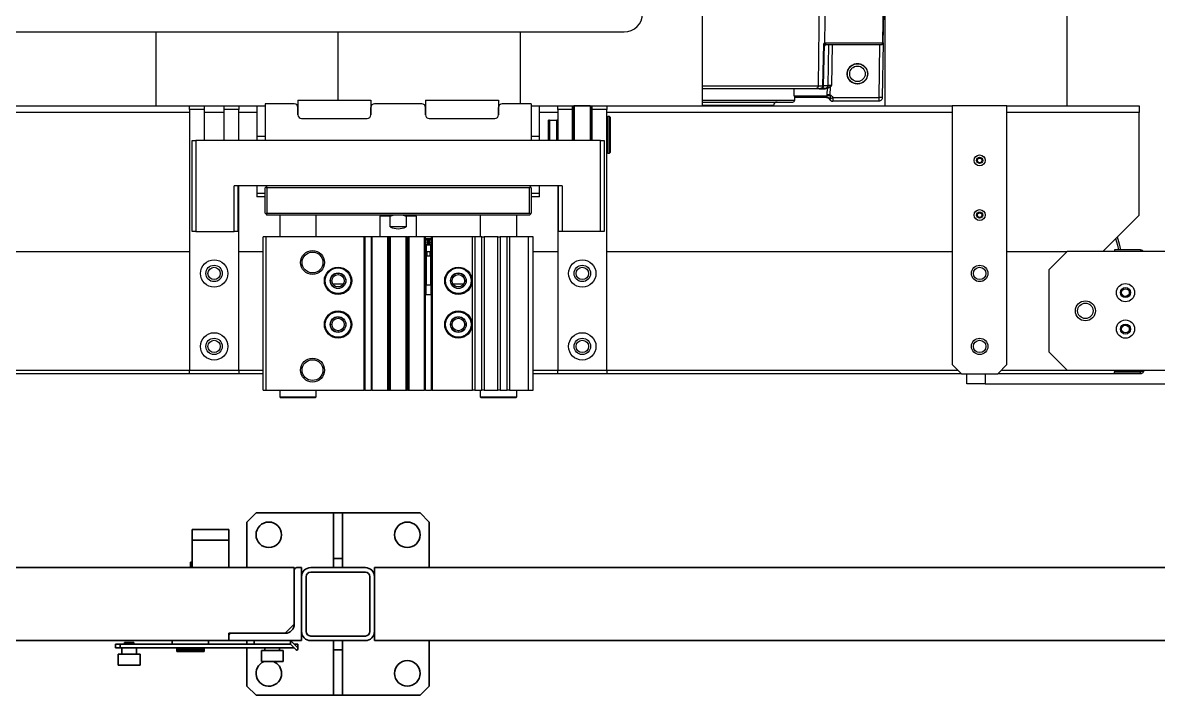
# Model space of a CAD drawing. Header units: millimetres. Extents: x 914 to 910632, y -176 to 682692.
# Drawn here: x 27598 to 28221, y 7520 to 7889 of the extents above; entities that cross this region are included whole.
import ezdxf

# ---------------------------------------------------------------- set-up
doc = ezdxf.new("R2010")
doc.units = ezdxf.units.MM
doc.layers.add('画图', color=3, linetype='Continuous', lineweight=30)

# ---------------------------------------------------------------- blocks, each defined once
blk = doc.blocks.new('SDHGSJH')
at = {"color": 7, "linetype": 'Continuous', "lineweight": 30}
for p, q in [((402.3, 517.71), (402, 517.41)), ((402, 517.41), (402, 513.71)), ((422, 517.41), (402, 517.41)), ((412, 517.71), (402.3, 517.71)), ((421.7, 517.71), (412, 517.71)), ((422, 517.41), (421.7, 517.71)), ((422, 513.71), (422, 517.41)), ((512.3, 517.71), (512, 517.41)), ((512, 517.41), (512, 513.71)), ((532, 517.41), (512, 517.41)), ((522, 517.71), (512.3, 517.71)), ((531.7, 517.71), (522, 517.71)), ((532, 517.41), (531.7, 517.71)), ((532, 513.71), (532, 517.41)), ((393, 513.71), (393, 429.71)), ((395.5, 513.71), (393, 513.71)), ((395.5, 513.71), (395.5, 429.71)), ((406, 513.71), (395.5, 513.71)), ((406, 429.71), (406, 513.71)), ((406, 513.71), (407.3, 513.71)), ((407.3, 513.71), (407.3, 429.71)), ((411, 513.71), (407.3, 513.71)), ((411, 429.71), (411, 513.71)), ((411, 513.71), (412.3, 513.71)), ((412.3, 513.71), (412.3, 429.71)), ((419.9, 513.71), (412.3, 513.71)), ((419.9, 429.71), (419.9, 513.71)), ((419.9, 513.71), (421.2, 513.71)), ((421.2, 513.71), (421.2, 429.71)), ((424.9, 513.71), (421.2, 513.71)), ((424.9, 429.71), (424.9, 513.71)), ((424.9, 513.71), (426.2, 513.71)), ((426.2, 513.71), (426.2, 429.71)), ((448.4, 513.71), (426.2, 513.71)), ((448.4, 429.71), (448.4, 513.71)), ((448.4, 513.71), (448.7, 513.71)), ((448.7, 513.71), (448.7, 429.71)), ((452.1, 513.71), (448.7, 513.71)), ((452.1, 513.71), (452.1, 429.71)), ((452.1, 513.71), (452.5, 513.71)), ((452.5, 513.71), (452.5, 429.71)), ((461.23, 513.71), (452.5, 513.71)), ((461.23, 429.71), (461.23, 513.71)), ((461.23, 513.71), (461.35, 513.71)), ((461.35, 429.71), (461.35, 513.71)), ((461.78, 513.71), (461.35, 513.71)), ((461.78, 429.71), (461.78, 513.71)), ((461.78, 513.71), (462.02, 513.71)), ((462.02, 513.71), (462.02, 429.71)), ((462.45, 513.71), (462.02, 513.71)), ((462.45, 513.71), (462.45, 429.71)), ((462.45, 513.71), (462.57, 513.71)), ((462.57, 513.71), (462.57, 429.71)), ((471.43, 513.71), (462.57, 513.71)), ((471.43, 429.71), (471.43, 513.71)), ((471.43, 513.71), (471.55, 513.71)), ((471.55, 429.71), (471.55, 513.71)), ((471.98, 513.71), (471.55, 513.71)), ((471.98, 429.71), (471.98, 513.71)), ((471.98, 513.71), (472.22, 513.71)), ((472.22, 513.71), (472.22, 429.71)), ((472.65, 513.71), (472.22, 513.71)), ((472.65, 513.71), (472.65, 429.71)), ((472.65, 513.71), (472.77, 513.71)), ((472.77, 513.71), (472.77, 429.71)), ((481.5, 513.71), (472.77, 513.71)), ((481.5, 429.71), (481.5, 513.71)), ((481.5, 513.71), (481.9, 513.71)), ((481.9, 429.71), (481.9, 513.71)), ((485.3, 513.71), (481.9, 513.71)), ((485.3, 429.71), (485.3, 513.71)), ((485.3, 513.71), (485.6, 513.71)), ((485.6, 513.71), (485.6, 429.71)), ((539.5, 513.71), (485.6, 513.71)), ((539.5, 513.71), (539.5, 429.71)), ((541, 513.71), (539.5, 513.71)), ((541, 513.71), (541, 429.71)), ((145, 510.21), (-45, 510.21)), ((59.74, 504.71), (59.74, 503.71)), ((59.74, 504.71), (74, 504.71)), ((74, 504.71), (138, 504.71)), ((74, 504.71), (74, 503.71)), ((138, 504.71), (133, 499.71)), ((158, 504.71), (138, 504.71)), ((145, 504.71), (145, 510.21)), ((145, 510.21), (155, 510.21)), ((155, 510.21), (155, 504.71)), ((158, 504.71), (352.5, 504.71)), ((163, 499.71), (158, 504.71)), ((352.5, 504.71), (379.5, 504.71)), ((352.5, 502.71), (352.5, 504.71)), ((379.5, 504.71), (379.5, 502.71)), ((379.5, 504.71), (393, 504.71)), ((541, 504.71), (554.5, 504.71)), ((554.5, 502.71), (554.5, 504.71)), ((554.5, 504.71), (581.5, 504.71)), ((581.5, 504.71), (581.5, 502.71)), ((581.5, 504.71), (772.5, 504.71)), ((100, 502.71), (0, 502.71)), ((58, 502.71), (58, 502.98)), ((59.74, 503.71), (74, 503.71)), ((74, 503.61), (59.74, 503.61)), ((74, 503.61), (74, 503.71)), ((74, 502.71), (74, 503.61)), ((74, 502.98), (74, 502.71)), ((110, 492.71), (100, 502.71)), ((133, 499.71), (133, 357.71)), ((163, 357.71), (163, 499.71)), ((352.5, 502.71), (352.5, 359.71)), ((379.5, 502.71), (352.5, 502.71)), ((379.5, 401.71), (379.5, 502.71)), ((581.5, 502.71), (554.5, 502.71)), ((554.5, 502.71), (554.5, 401.71)), ((581.5, 359.71), (581.5, 502.71)), ((110, 447.71), (110, 492.71)), ((448.9, 461.21), (448.9, 456.21)), ((450.4, 461.21), (448.9, 461.21)), ((451.9, 461.21), (450.4, 461.21)), ((451.9, 456.21), (451.9, 461.21)), ((448.7, 456.21), (448.9, 456.21)), ((448.9, 434.21), (448.9, 456.21)), ((449.1, 456.21), (448.9, 456.21)), ((449.1, 456.21), (449.1, 434.21)), ((449.1, 456.21), (451.7, 456.21)), ((451.7, 434.21), (451.7, 456.21)), ((451.9, 456.21), (451.7, 456.21)), ((451.9, 456.21), (451.9, 434.21)), ((451.9, 456.21), (452.1, 456.21)), ((100, 437.71), (110, 447.71)), ((150.1, 447.04), (150.1, 447.19)), ((570.1, 447.04), (570.1, 447.19)), ((0, 437.71), (100, 437.71)), ((59.74, 436.71), (59.74, 437.71)), ((59.74, 436.71), (74, 436.71)), ((80.5, 437.71), (60.5, 417.71)), ((74, 436.71), (74, 437.71)), ((133, 437.71), (100, 437.71)), ((352.5, 437.71), (163, 437.71)), ((393, 437.71), (379.5, 437.71)), ((449.65, 437.96), (449.65, 439.96)), ((449.9, 440.21), (450.9, 440.21)), ((450.9, 437.71), (449.9, 437.71)), ((451.15, 439.96), (451.15, 437.96)), ((554.5, 437.71), (541, 437.71)), ((772.5, 437.71), (581.5, 437.71)), ((448.7, 433.96), (452.1, 433.96)), ((448.7, 431.46), (452.1, 431.46)), ((448.7, 430.71), (452.1, 430.71)), ((448.9, 434.21), (449.1, 434.21)), ((449.1, 434.21), (451.7, 434.21)), ((450.25, 433.45), (450.25, 433.7)), ((450.25, 431.97), (450.25, 433.45)), ((450.25, 431.72), (450.25, 431.97)), ((450.55, 433.7), (450.55, 433.45)), ((450.55, 433.45), (450.55, 431.97)), ((450.55, 431.97), (450.55, 431.72)), ((451.7, 434.21), (451.9, 434.21)), ((354, 376.71), (354, 426.71)), ((354, 426.71), (356, 426.71)), ((356, 426.71), (356, 376.71)), ((356, 426.71), (377, 426.71)), ((377, 401.71), (377, 426.71)), ((377, 426.71), (379, 426.71)), ((379, 426.71), (379, 401.71)), ((393, 429.71), (395.5, 429.71)), ((395.5, 429.71), (406, 429.71)), ((402, 429.71), (402, 417.71)), ((406, 429.71), (407.3, 429.71)), ((407.3, 429.71), (411, 429.71)), ((412.3, 429.71), (411, 429.71)), ((412.3, 429.71), (419.9, 429.71)), ((421.2, 429.71), (419.9, 429.71)), ((421.2, 429.71), (424.9, 429.71)), ((422, 417.71), (422, 429.71)), ((424.9, 429.71), (426.2, 429.71)), ((426.2, 429.71), (448.4, 429.71)), ((448.4, 429.71), (448.7, 429.71)), ((448.7, 429.71), (452.1, 429.71)), ((452.1, 429.71), (452.5, 429.71)), ((452.5, 429.71), (461.23, 429.71)), ((457, 429.71), (457, 418.31)), ((461.23, 429.71), (461.35, 429.71)), ((461.35, 429.71), (461.78, 429.71)), ((462.02, 429.71), (461.78, 429.71)), ((462.02, 429.71), (462.45, 429.71)), ((462.45, 429.71), (462.57, 429.71)), ((462.57, 429.71), (471.43, 429.71)), ((462.64, 418.31), (462.64, 424.21)), ((462.64, 424.21), (471.36, 424.21)), ((471.36, 424.21), (471.36, 418.31)), ((471.43, 429.71), (471.55, 429.71)), ((471.55, 429.71), (471.98, 429.71)), ((472.22, 429.71), (471.98, 429.71)), ((472.22, 429.71), (472.65, 429.71)), ((472.65, 429.71), (472.77, 429.71)), ((472.77, 429.71), (481.5, 429.71)), ((477, 418.31), (477, 429.71)), ((481.5, 429.71), (481.9, 429.71)), ((481.9, 429.71), (485.3, 429.71)), ((485.3, 429.71), (485.6, 429.71)), ((485.6, 429.71), (539.5, 429.71)), ((512, 429.71), (512, 417.71)), ((532, 417.71), (532, 429.71)), ((539.5, 429.71), (541, 429.71)), ((555, 401.71), (555, 426.71)), ((555, 426.71), (557, 426.71)), ((557, 426.71), (557, 401.71)), ((578, 426.71), (557, 426.71)), ((578, 376.71), (578, 426.71)), ((578, 426.71), (580, 426.71)), ((580, 426.71), (580, 376.71)), ((60.5, 417.71), (60.5, 361.45)), ((395, 417.71), (394.5, 417.21)), ((395, 417.71), (539, 417.71)), ((457, 418.31), (457.6, 417.71)), ((457, 418.31), (462.64, 418.31)), ((464.29, 417.71), (462.64, 418.31)), ((471.36, 418.31), (469.71, 417.71)), ((471.36, 418.31), (477, 418.31)), ((476.4, 417.71), (477, 418.31)), ((539.5, 417.21), (539, 417.71)), ((394.5, 417.21), (394, 416.71)), ((394, 402.71), (394, 416.71)), ((395, 416.71), (394.5, 417.21)), ((539, 416.71), (395, 416.71)), ((395, 416.71), (395, 402.71)), ((539.5, 417.21), (539, 416.71)), ((539, 402.71), (539, 416.71)), ((540, 416.71), (539.5, 417.21)), ((540, 416.71), (540, 402.71)), ((389.5, 407.71), (394, 407.71)), ((389.5, 407.71), (389.5, 401.71)), ((389.5, 405.82), (394, 405.82)), ((540, 407.71), (544.5, 407.71)), ((540, 405.82), (544.5, 405.82)), ((544.5, 401.71), (544.5, 407.71)), ((377, 401.71), (557, 401.71)), ((394, 402.71), (394.5, 402.21)), ((394.5, 402.21), (395, 402.71)), ((394.5, 402.21), (395, 401.71)), ((395, 402.71), (539, 402.71)), ((539, 402.71), (539.5, 402.21)), ((539, 401.71), (539.5, 402.21)), ((539.5, 402.21), (540, 402.71)), ((351, 383.71), (350.5, 383.21)), ((351, 383.71), (350.5, 383.21)), ((350.5, 383.21), (350.5, 364.21)), ((352, 383.71), (351, 383.71)), ((352, 383.71), (351, 383.71)), ((351, 383.71), (351, 363.71)), ((351, 383.71), (351, 363.71)), ((352.5, 383.21), (352, 383.71)), ((352.5, 383.21), (352, 383.71)), ((352, 383.71), (352, 363.71)), ((356, 376.71), (354, 376.71)), ((356, 376.71), (578, 376.71)), ((360.5, 376.71), (360.5, 359.71)), ((361, 358.31), (361, 376.71)), ((371, 358.31), (371, 376.71)), ((371.5, 359.71), (371.5, 376.71)), ((379.5, 359.71), (379.5, 376.71)), ((380, 376.71), (380, 365.87)), ((384, 365.87), (384, 376.71)), ((384.5, 376.71), (384.5, 365.85)), ((389.5, 376.71), (389.5, 361.45)), ((389.5, 374.52), (394, 374.52)), ((394, 356.71), (394, 376.71)), ((540, 356.71), (540, 376.71)), ((540, 374.52), (544.5, 374.52)), ((544.5, 361.45), (544.5, 376.71)), ((554.5, 376.71), (554.5, 359.71)), ((562.5, 376.71), (562.5, 359.71)), ((573.5, 359.71), (573.5, 376.71)), ((580, 376.71), (578, 376.71)), ((360.5, 367.71), (361, 367.71)), ((371, 367.71), (371.5, 367.71)), ((60.5, 361.45), (133, 361.45)), ((60.5, 357.71), (60.5, 361.45)), ((350.5, 364.21), (351, 363.71)), ((350.5, 364.21), (351, 363.71)), ((351, 363.71), (352, 363.71)), ((351, 363.71), (352, 363.71)), ((352, 363.71), (352.5, 364.21)), ((352, 363.71), (352.5, 364.21)), ((380, 365.87), (379.5, 365.85)), ((379.5, 365.58), (380, 365.56)), ((380, 365.87), (384, 365.87)), ((384, 365.56), (380, 365.56)), ((384.5, 365.85), (384, 365.87)), ((384, 365.56), (384.5, 365.58)), ((384.5, 365.85), (384.5, 365.58)), ((389.5, 361.45), (389.5, 357.71)), ((412, 354.71), (412, 362.71)), ((412, 362.71), (412, 358.71)), ((450, 364.71), (414, 364.71)), ((452, 354.71), (452, 362.71)), ((452, 362.71), (452, 358.71)), ((482, 354.71), (482, 362.71)), ((482, 362.71), (482, 358.71)), ((520, 364.71), (484, 364.71)), ((522, 354.71), (522, 362.71)), ((522, 362.71), (522, 358.71)), ((544.5, 357.71), (544.5, 361.45)), ((133, 357.71), (60.5, 357.71)), ((100, 357.71), (100, -336.74)), ((100, 357.71), (100, -336.74)), ((133, 357.71), (163, 357.71)), ((352.5, 357.71), (163, 357.71)), ((200, -327.8), (200, 357.71)), ((203.4, 355.21), (228.59, 355.21)), ((261.09, 357.71), (261.09, 357.68)), ((300, 357.71), (300, -329.06)), ((352.5, 359.71), (360.5, 359.71)), ((352.5, 357.71), (352.5, 359.71)), ((360.5, 357.71), (352.5, 357.71)), ((360.5, 359.71), (360.5, 357.71)), ((371.5, 357.71), (360.5, 357.71)), ((361.6, 357.71), (370.4, 357.71)), ((371.5, 359.71), (379.5, 359.71)), ((371.5, 357.71), (371.5, 359.71)), ((379.5, 357.71), (371.5, 357.71)), ((379.5, 359.71), (379.5, 357.71)), ((389.5, 357.71), (379.5, 357.71)), ((394, 357.71), (389.5, 357.71)), ((394, 356.71), (410, 356.71)), ((400, 317.21), (400, 356.71)), ((454, 356.71), (480, 356.71)), ((522.27, 357.71), (522, 357.71)), ((524, 356.71), (540, 356.71)), ((544.5, 357.71), (540, 357.71)), ((554.5, 357.71), (544.5, 357.71)), ((554.5, 359.71), (562.5, 359.71)), ((554.5, 357.71), (554.5, 359.71)), ((562.5, 357.71), (554.5, 357.71)), ((562.5, 359.71), (562.5, 357.71)), ((573.5, 357.71), (562.5, 357.71)), ((573.5, 359.71), (581.5, 359.71)), ((573.5, 357.71), (573.5, 359.71)), ((581.5, 357.71), (573.5, 357.71)), ((581.5, 359.71), (581.5, 357.71)), ((772.5, 357.71), (581.5, 357.71)), ((600, 317.21), (600, 357.71)), ((200.88, 323.23), (201.41, 353.25)), ((202.9, 324.21), (203.4, 353.21)), ((228.59, 353.21), (203.4, 353.21)), ((230.14, 351.7), (230.03, 352.08)), ((230.07, 347.53), (230.14, 351.7)), ((231.62, 351.67), (231.55, 347.84)), ((231.62, 352.23), (231.62, 351.67)), ((249.93, 352.23), (231.62, 352.23)), ((232.06, 353.21), (231.89, 353.23)), ((232.06, 353.21), (232.03, 353.19)), ((232.06, 353.21), (249.47, 353.21)), ((249.43, 354.73), (249.4, 353.11)), ((452, 354.71), (412, 354.71)), ((522, 354.71), (482, 354.71)), ((500, 354.71), (500, 317.21)), ((231.33, 346.74), (233.59, 346.74)), ((231.58, 347.55), (231.44, 347.57)), ((233.01, 348.21), (232.87, 348.2)), ((233.01, 348.21), (235.09, 348.21)), ((233.59, 346.74), (233.19, 323.93)), ((233.5, 348.7), (235.3, 348.7)), ((233.96, 346.74), (233.53, 323.7)), ((233.96, 346.74), (233.59, 346.74)), ((236.53, 346.74), (233.96, 346.74)), ((235.77, 277.68), (236.53, 346.74)), ((202.15, 324.21), (201.95, 324.21)), ((232.61, 324.21), (202.15, 324.21)), ((232.51, 324.27), (232.28, 324.21)), ((233.11, 324.7), (232.78, 324.7)), ((232.96, 324.44), (233.06, 324.65)), ((200.88, 323.23), (200, 272.74)), ((201.18, 323.23), (200.29, 272.24)), ((200.92, 323.23), (200.88, 323.23)), ((233.17, 323.23), (201.18, 323.23)), ((232.4, 277.68), (233.17, 323.23)), ((233.36, 323.44), (233.12, 323.69)), ((233.53, 323.7), (233.36, 323.44)), ((1013, 317.21), (343, 317.21))]:
    blk.add_line(p, q, dxfattribs=at)
at = {"color": 8, "linetype": 'Continuous', "lineweight": 30}
for p, q in [((59.74, 503.61), (59.74, 503.71)), ((59.74, 502.71), (59.74, 503.61)), ((74, 502.98), (136.26, 502.98)), ((159.74, 502.98), (352.5, 502.98)), ((379.5, 502.98), (393, 502.98)), ((541, 502.98), (554.5, 502.98)), ((581.5, 502.98), (772.5, 502.98)), ((431.2, 455.64), (436.8, 455.64)), ((497.2, 455.64), (502.8, 455.64)), ((361.6, 357.71), (361.6, 376.71)), ((370.4, 357.71), (370.4, 376.71)), ((163, 361.45), (352.5, 361.45)), ((360.5, 361.45), (361, 361.45)), ((371, 361.45), (371.5, 361.45)), ((379.5, 361.45), (389.5, 361.45)), ((544.5, 361.45), (554.5, 361.45)), ((562.5, 361.45), (573.5, 361.45)), ((581.5, 361.45), (772.5, 361.45)), ((261.09, 357.68), (300, 357.68)), ((300, 354.73), (249.43, 354.73)), ((249.86, 348.21), (249.93, 352.23)), ((228.93, 324.21), (229.33, 346.71)), ((230.93, 324.21), (231.33, 346.74)), ((300, 346.74), (236.53, 346.74)), ((201.18, 323.23), (200.92, 323.23))]:
    blk.add_line(p, q, dxfattribs=at)
at = {"color": 7, "linetype": 'Continuous', "lineweight": 30, "flags": 128}
for points in [[(72.47, 429.68), (71.39, 433.5), (70.73, 436.71)], [(201.99, 353.24), (202.14, 353.23), (202.29, 353.23), (202.46, 353.23), (202.64, 353.23), (202.82, 353.22), (203.01, 353.22), (203.21, 353.22), (203.4, 353.21)], [(236.53, 346.74), (236.55, 347.03), (236.61, 347.3), (236.7, 347.56), (236.82, 347.78), (236.96, 347.96), (237.12, 348.1), (237.3, 348.18), (237.48, 348.21)]]:
    blk.add_lwpolyline(points, dxfattribs=at)
at = {"color": 8, "linetype": 'Continuous', "lineweight": 30, "flags": 128}
blk.add_lwpolyline([(73.39, 430.6), (72.42, 434.18), (71.9, 436.71)], dxfattribs=at)
at = {"color": 7, "linetype": 'Continuous', "lineweight": 30}
for centre, radius in [((514, 502.71), 6.58), ((514, 502.71), 5.72), ((148, 489.71), 4.5), ((148, 489.71), 3.4), ((366, 489.71), 7.5), ((366, 489.71), 4.5), ((366, 489.71), 3.4), ((568, 489.71), 7.5), ((568, 489.71), 4.5), ((568, 489.71), 3.4), ((68, 480.21), 5), ((68, 480.21), 2.75), ((68, 480.21), 2.1), ((434, 477.71), 7.5), ((434, 477.71), 7), ((434, 477.71), 4.3), ((434, 477.71), 4.19), ((434, 477.71), 3.4), ((500, 477.71), 7.5), ((500, 477.71), 7), ((500, 477.71), 4.3), ((500, 477.71), 4.19), ((500, 477.71), 3.4), ((90, 470.21), 5.5), ((90, 470.21), 4.25), ((68, 460.21), 5), ((68, 460.21), 2.75), ((68, 460.21), 2.1), ((434, 453.71), 7.5), ((500, 453.71), 7.5), ((366, 449.71), 7.5), ((434, 453.71), 7), ((434, 453.71), 4.3), ((434, 453.71), 4.19), ((434, 453.71), 3.4), ((500, 453.71), 7), ((500, 453.71), 4.3), ((500, 453.71), 4.19), ((500, 453.71), 3.4), ((568, 449.71), 7.5), ((148, 449.71), 4.5), ((148, 449.71), 3.4), ((366, 449.71), 4.5), ((366, 449.71), 3.4), ((514, 443.71), 6.58), ((514, 443.71), 5.72), ((568, 449.71), 4.5), ((568, 449.71), 3.4), ((148, 417.71), 3), ((148, 417.71), 1.7), ((148, 417.71), 1.25), ((148, 387.71), 3), ((148, 387.71), 1.7), ((148, 387.71), 1.25), ((215.05, 340.21), 5.5), ((215.05, 340.21), 4.25)]:
    blk.add_circle(centre, radius, dxfattribs=at)
for centre, radius, start, end in [((449.9, 439.96), 0.25, 90, 180), ((449.9, 437.96), 0.25, 180, 270), ((450.9, 439.96), 0.25, 0, 90), ((450.9, 437.96), 0.25, 270, 0), ((450.4, 432.71), 1, 98.62693, 261.37307), ((450.4, 432.71), 0.755, 101.46721, 258.53279), ((450.4, 432.71), 1, 81.37307, 98.62693), ((450.4, 432.71), 1, 261.37307, 278.62693), ((450.4, 432.71), 1, 278.62693, 81.37307), ((450.4, 432.71), 0.755, 281.46721, 78.53279), ((467, 415.21), 10, 64.15807, 115.84193), ((414, 362.71), 2, 90, 180), ((450, 362.71), 2, 0, 90), ((484, 362.71), 2, 90, 180), ((520, 362.71), 2, 0, 90), ((228.59, 353.21), 2, 60, 90), ((250.43, 354.71), 1, 90, 179), ((259.09, 357.71), 2, 270, 359), ((361.6, 358.31), 0.6, 180, 270), ((370.4, 358.31), 0.6, 270, 0), ((410, 358.71), 2, 270, 0), ((454, 358.71), 2, 180, 270), ((480, 358.71), 2, 270, 0), ((524, 358.71), 2, 180, 270), ((233.01, 348.71), 0.496, 270.42849, 359.45345), ((235.09, 346.71), 1.5, 90.00507, 179.00315), ((202.16, 323.23), 0.985, 90.84993, 179.87587), ((343, 307.21), 10, 90, 180)]:
    blk.add_arc(centre, radius, start, end, dxfattribs=at)
for points, knots in [([(58, 502.98), (58.03, 503.21), (58.08, 503.67), (58.5, 504.25), (59.08, 504.64), (59.52, 504.69), (59.74, 504.71)], [0, 0, 0, 0, 0.254701, 0.509582, 0.764475, 1, 1, 1, 1]), ([(59.74, 503.61), (59.51, 503.56), (59.05, 503.45), (58.48, 503.29), (58.08, 503.13), (58.03, 503.03), (58, 502.98)], [0, 0, 0, 0, 0.2500061, 0.5000043, 0.7499965, 1, 1, 1, 1]), ([(59.27, 503.5), (59.33, 503.56), (59.45, 503.69), (59.64, 503.7), (59.74, 503.71)], [0, 0, 0, 0, 0.455559, 1, 1, 1, 1]), ([(59.74, 436.71), (59.51, 436.74), (59.05, 436.8), (58.48, 437.18), (58.28, 437.55), (58.19, 437.71)], [0, 0, 0, 0, 0.355361, 0.71103, 1, 1, 1, 1]), ([(201.41, 353.25), (201.44, 353.51), (201.51, 354.02), (201.97, 354.67), (202.63, 355.12), (203.15, 355.18), (203.4, 355.21)], [0, 0, 0, 0, 0.250007, 0.499987, 0.749996, 1, 1, 1, 1]), ([(203.4, 353.21), (203.4, 353.47), (203.4, 354), (203.4, 354.66), (203.4, 355.12), (203.4, 355.18), (203.4, 355.21)], [0, 0, 0, 0, 0.249986, 0.499971, 0.749977, 1, 1, 1, 1]), ([(228.59, 353.21), (228.59, 353.47), (228.59, 354), (228.59, 354.66), (228.59, 355.12), (228.59, 355.18), (228.59, 355.21)], [0, 0, 0, 0, 0.249986, 0.499971, 0.749977, 1, 1, 1, 1]), ([(300, 355.71), (299.27, 355.71), (297.19, 355.71), (293.6, 355.71), (289.32, 355.71), (285.05, 355.71), (280.79, 355.71), (276.5, 355.71), (272.58, 355.71), (269.1, 355.71), (266.05, 355.71), (263.18, 355.71), (260.53, 355.71), (258.13, 355.71), (256.04, 355.71), (254.26, 355.71), (252.67, 355.71), (251.41, 355.71), (250.58, 355.71), (250.48, 355.71), (250.43, 355.71)], [0, 0, 0, 0, 0.034694, 0.098756, 0.161065, 0.221497, 0.281935, 0.344244, 0.408299, 0.458383, 0.508458, 0.559607, 0.610748, 0.661897, 0.713037, 0.763121, 0.813196, 0.877259, 0.939566, 1, 1, 1, 1]), ([(201.41, 353.25), (201.41, 353.25), (201.43, 353.25), (201.55, 353.24), (201.73, 353.24), (201.9, 353.24), (201.99, 353.24)], [0, 0, 0, 0, 0.249984, 0.500025, 0.749975, 1, 1, 1, 1]), ([(230.32, 354.21), (230.29, 354.2), (230.24, 354.17), (229.84, 353.94), (229.27, 353.61), (228.81, 353.34), (228.59, 353.21)], [0, 0, 0, 0, 0.250013, 0.500002, 0.750011, 1, 1, 1, 1]), ([(230.14, 351.7), (229.83, 351.9), (229.21, 352.29), (228.79, 352.91), (228.59, 353.21)], [0, 0, 0, 0, 0.500003, 1, 1, 1, 1]), ([(229.59, 354.94), (229.73, 354.85), (230.03, 354.65), (230.22, 354.36), (230.32, 354.21)], [0, 0, 0, 0, 0.50003, 1, 1, 1, 1]), ([(230.03, 352.08), (229.99, 352.28), (229.9, 352.65), (229.96, 353.08), (230.06, 353.33), (230.15, 353.45), (230.25, 353.53), (230.41, 353.59), (230.67, 353.55), (231.2, 353.32), (231.71, 353.26), (232.06, 353.21)], [0, 0, 0, 0, 0.152556, 0.280564, 0.336723, 0.386869, 0.433101, 0.477269, 0.581128, 0.709, 1, 1, 1, 1]), ([(231.62, 352.23), (231.57, 352.21), (231.47, 352.17), (231.08, 352.12), (230.58, 352.09), (230.21, 352.08), (230.03, 352.08)], [0, 0, 0, 0, 0.241339, 0.500009, 0.758626, 1, 1, 1, 1]), ([(230.14, 351.7), (230.32, 351.7), (230.66, 351.69), (231.12, 351.68), (231.47, 351.67), (231.57, 351.67), (231.62, 351.67)], [0, 0, 0, 0, 0.250006, 0.499994, 0.750014, 1, 1, 1, 1]), ([(232.06, 353.21), (231.87, 353.23), (231.5, 353.26), (231.01, 353.48), (230.6, 353.8), (230.41, 354.08), (230.32, 354.21)], [0, 0, 0, 0, 0.269343, 0.525783, 0.769359, 1, 1, 1, 1]), ([(249.93, 352.23), (249.84, 352.33), (249.68, 352.5), (249.52, 352.75), (249.42, 352.96), (249.41, 353.06), (249.4, 353.11)], [0, 0, 0, 0, 0.289824, 0.494463, 0.768896, 1, 1, 1, 1]), ([(209.44, 340.21), (209.52, 340.92), (209.64, 342), (210.33, 343.31), (211.06, 344.21), (211.96, 344.93), (213.26, 345.61), (215.05, 345.95), (216.84, 345.61), (218.15, 344.93), (219.05, 344.21), (219.77, 343.31), (220.47, 342), (220.58, 340.92), (220.66, 340.21)], [0, 0, 0, 0, 0.119727, 0.184182, 0.249998, 0.315821, 0.380271, 0.5, 0.619729, 0.68418, 0.750002, 0.815818, 0.880273, 1, 1, 1, 1]), ([(229.33, 346.71), (229.36, 346.76), (229.47, 346.88), (229.71, 347.15), (229.92, 347.37), (230.07, 347.53)], [0, 0, 0, 0, 0.15657, 0.432537, 1, 1, 1, 1]), ([(230.27, 347.32), (230.09, 347.21), (229.84, 347.05), (229.55, 346.86), (229.41, 346.77), (229.35, 346.73), (229.33, 346.71)], [0, 0, 0, 0, 0.562063, 0.795557, 0.930338, 1, 1, 1, 1]), ([(229.33, 346.71), (229.49, 346.71), (229.78, 346.72), (230.27, 346.72), (230.79, 346.73), (231.23, 346.74), (231.29, 346.74), (231.33, 346.74)], [0, 0, 0, 0, 0.154304, 0.289262, 0.500241, 0.757126, 1, 1, 1, 1]), ([(231.55, 347.84), (231.5, 347.87), (231.43, 347.91), (231.2, 347.9), (230.9, 347.86), (230.5, 347.76), (230.2, 347.6), (230.07, 347.53)], [0, 0, 0, 0, 0.237242, 0.387877, 0.53653, 0.783501, 1, 1, 1, 1]), ([(230.27, 347.32), (230.24, 347.35), (230.18, 347.42), (230.1, 347.49), (230.07, 347.53)], [0, 0, 0, 0, 0.499976, 1, 1, 1, 1]), ([(231.44, 347.57), (231.39, 347.59), (231.3, 347.62), (231, 347.6), (230.64, 347.52), (230.39, 347.39), (230.27, 347.32)], [0, 0, 0, 0, 0.25256, 0.505856, 0.756429, 1, 1, 1, 1]), ([(231.33, 346.74), (231.34, 346.88), (231.37, 347.17), (231.51, 347.43), (231.58, 347.55)], [0, 0, 0, 0, 0.4999259, 1, 1, 1, 1]), ([(231.55, 347.84), (231.54, 347.79), (231.53, 347.69), (231.47, 347.61), (231.44, 347.57)], [0, 0, 0, 0, 0.500173, 1, 1, 1, 1]), ([(231.55, 347.84), (231.57, 347.82), (231.6, 347.77), (231.64, 347.81), (231.66, 347.82)], [0, 0, 0, 0, 0.5044262, 1, 1, 1, 1]), ([(231.58, 347.55), (231.61, 347.59), (231.65, 347.68), (231.66, 347.78), (231.66, 347.82)], [0, 0, 0, 0, 0.50043, 1, 1, 1, 1]), ([(231.66, 347.82), (231.86, 348.02), (232.25, 348.42), (232.87, 348.65), (233.29, 348.69), (233.5, 348.7)], [0, 0, 0, 0, 0.3166588, 0.647414, 1, 1, 1, 1]), ([(235.35, 348.21), (235.17, 348.19), (234.81, 348.15), (234.36, 347.81), (234.03, 347.32), (233.99, 346.93), (233.96, 346.74)], [0, 0, 0, 0, 0.250005, 0.500004, 0.75002, 1, 1, 1, 1]), ([(235.3, 348.7), (235.29, 348.64), (235.28, 348.51), (235.16, 348.35), (235, 348.23), (234.87, 348.22), (234.81, 348.21)], [0, 0, 0, 0, 0.250074, 0.499966, 0.750004, 1, 1, 1, 1]), ([(237.48, 348.21), (237.04, 348.21), (236.15, 348.21), (235.62, 348.21), (235.35, 348.21)], [0, 0, 0, 0, 0.500011, 1, 1, 1, 1]), ([(300, 348.21), (297.99, 348.21), (293.06, 348.21), (285.05, 348.21), (276.17, 348.21), (267.45, 348.21), (259.1, 348.21), (251.26, 348.21), (244, 348.21), (239.64, 348.21), (237.48, 348.21)], [0, 0, 0, 0, 0.09256, 0.226374, 0.360195, 0.493091, 0.624831, 0.752617, 0.877735, 1, 1, 1, 1]), ([(220.66, 340.21), (220.58, 339.51), (220.47, 338.42), (219.77, 337.12), (219.05, 336.22), (218.15, 335.49), (216.84, 334.81), (215.05, 334.47), (213.26, 334.81), (211.96, 335.49), (211.06, 336.22), (210.33, 337.12), (209.64, 338.42), (209.52, 339.51), (209.44, 340.21)], [0, 0, 0, 0, 0.119727, 0.184182, 0.249998, 0.31582, 0.380271, 0.5, 0.619729, 0.684179, 0.750002, 0.815818, 0.880273, 1, 1, 1, 1]), ([(201.95, 324.21), (201.8, 324.2), (201.49, 324.16), (201.18, 323.95), (201.06, 323.77), (201.01, 323.69)], [0, 0, 0, 0, 0.323852, 0.717819, 1, 1, 1, 1]), ([(232.28, 324.21), (232.35, 324.22), (232.48, 324.23), (232.64, 324.35), (232.76, 324.51), (232.77, 324.64), (232.78, 324.7)], [0, 0, 0, 0, 0.250008, 0.499953, 0.750004, 1, 1, 1, 1]), ([(232.61, 324.21), (232.68, 324.22), (232.84, 324.24), (233.04, 324.4), (233.13, 324.56), (233.12, 324.63), (233.12, 324.63)], [0, 0, 0, 0, 0.325347, 0.658232, 0.991252, 1, 1, 1, 1]), ([(233.12, 323.69), (233.09, 323.77), (233.02, 323.95), (232.9, 324.09), (232.76, 324.19), (232.66, 324.21), (232.61, 324.21)], [0, 0, 0, 0, 0.188169, 0.419396, 0.686454, 1, 1, 1, 1]), ([(233.13, 324.61), (233.14, 324.6), (233.17, 324.56), (233.18, 324.16), (233.19, 323.93)], [0, 0, 0, 0, 0.435937, 1, 1, 1, 1]), ([(201.02, 323.71), (201, 323.68), (200.95, 323.59), (200.9, 323.42), (200.89, 323.29), (200.89, 323.22)], [0, 0, 0, 0, 0.209927, 0.615225, 1, 1, 1, 1]), ([(233.19, 323.93), (233.19, 323.89), (233.18, 323.8), (233.14, 323.73), (233.12, 323.69)], [0, 0, 0, 0, 0.500127, 1, 1, 1, 1]), ([(233.36, 323.44), (233.29, 323.37), (233.23, 323.3), (233.17, 323.23), (233.17, 323.23)], [0, 0, 0, 0, 0.972024, 1, 1, 1, 1]), ([(233.19, 323.93), (233.21, 323.77), (233.23, 323.55), (233.39, 323.53), (233.48, 323.64), (233.53, 323.7)], [0, 0, 0, 0, 0.53519, 0.760614, 1, 1, 1, 1])]:
    blk.add_open_spline(points, degree=3, knots=knots, dxfattribs=at)
at = {"color": 8, "linetype": 'Continuous', "lineweight": 30}
for points, knots in [([(232.03, 353.19), (232.02, 353.18), (231.99, 353.17), (231.79, 352.94), (231.66, 352.63), (231.62, 352.41), (231.62, 352.29), (231.62, 352.23)], [0, 0, 0, 0, 0.465871, 0.752411, 0.882082, 0.941195, 1, 1, 1, 1]), ([(232.87, 348.2), (232.8, 348.2), (232.65, 348.19), (232.39, 348.12), (232.1, 348), (231.83, 347.82), (231.66, 347.63), (231.58, 347.55)], [0, 0, 0, 0, 0.1485387, 0.366331, 0.6006534, 0.8285146, 1, 1, 1, 1]), ([(235.3, 348.7), (235.63, 348.69), (236.03, 348.67), (236.43, 348.29), (236.5, 348.21)], [0, 0, 0, 0, 0.802325, 1, 1, 1, 1]), ([(232.99, 324.41), (233.02, 324.44), (233.09, 324.53), (233.1, 324.64), (233.11, 324.7)], [0, 0, 0, 0, 0.398836, 1, 1, 1, 1])]:
    blk.add_open_spline(points, degree=3, knots=knots, dxfattribs=at)
blk = doc.blocks.new('前门')
at = {"color": 4, "linetype": 'Continuous', "lineweight": 35}
for p, q in [((1172613.7, -784688.73), (1172608.7, -784693.73)), ((1172613.7, -784688.73), (1172656.2, -784688.73)), ((1172656.2, -784688.73), (1172661.2, -784688.73)), ((1172656.2, -784713.73), (1172656.2, -784688.73)), ((1172661.2, -784688.73), (1172703.7, -784688.73)), ((1172661.2, -784713.73), (1172661.2, -784688.73)), ((1172708.7, -784693.73), (1172703.7, -784688.73)), ((1172578.7, -784703.73), (1172578.7, -784697.73)), ((1172578.7, -784697.73), (1172598.7, -784697.73)), ((1172598.7, -784703.73), (1172598.7, -784697.73)), ((1172608.7, -784718.73), (1172608.7, -784693.73)), ((1172708.7, -784693.73), (1172708.7, -784718.73)), ((1172578.7, -784718.73), (1172578.7, -784703.73)), ((1172578.7, -784703.73), (1172598.7, -784703.73)), ((1172598.7, -784718.73), (1172598.7, -784703.73)), ((1172577.7, -784718.73), (1172577.7, -784715.73)), ((1172577.7, -784715.73), (1172578.7, -784715.73)), ((1172656.2, -784718.73), (1172656.2, -784713.73)), ((1172656.2, -784713.73), (1172661.2, -784713.73)), ((1172661.2, -784718.73), (1172661.2, -784713.73)), ((1172112.7, -784718.73), (1172634.7, -784718.73)), ((1172634.7, -784718.73), (1172634.7, -784749.73)), ((1172634.7, -784720.06), (1172634.7, -784749.73)), ((1172638.7, -784718.73), (1172636.03, -784718.73)), ((1172638.7, -784758.73), (1172638.7, -784718.73)), ((1172638.7, -784723.73), (1172638.7, -784753.73)), ((1172641.2, -784723.73), (1172641.2, -784753.73)), ((1172673.7, -784718.73), (1172643.7, -784718.73)), ((1172673.7, -784721.23), (1172643.7, -784721.23)), ((1172676.2, -784753.73), (1172676.2, -784723.73)), ((1172678.7, -784718.73), (1173538.7, -784718.73)), ((1172678.7, -784758.73), (1172678.7, -784718.73)), ((1172678.7, -784753.73), (1172678.7, -784723.73)), ((1172629.7, -784754.73), (1172598.7, -784754.73)), ((1172598.7, -784754.73), (1172598.7, -784758.73)), ((1172629.7, -784754.73), (1172600.03, -784754.73)), ((1172629.7, -784754.73), (1172634.7, -784749.73)), ((1172148.7, -784758.73), (1172598.7, -784758.73)), ((1172536.61, -784760.73), (1172536.61, -784762.73)), ((1172539.11, -784760.73), (1172536.61, -784760.73)), ((1172539.11, -784762.73), (1172539.11, -784760.73)), ((1172539.11, -784760.73), (1172567.7, -784760.73)), ((1172541.61, -784759.73), (1172541.61, -784760.73)), ((1172546.61, -784759.73), (1172541.61, -784759.73)), ((1172546.61, -784760.73), (1172546.61, -784759.73)), ((1172567.7, -784760.73), (1172567.7, -784758.73)), ((1172567.7, -784760.73), (1172587.7, -784760.73)), ((1172587.7, -784760.73), (1172587.7, -784758.73)), ((1172587.7, -784760.73), (1172612.61, -784760.73)), ((1172598.7, -784756.06), (1172598.7, -784758.73)), ((1172598.7, -784758.73), (1172638.7, -784758.73)), ((1172608.7, -784760.73), (1172608.7, -784758.73)), ((1172612.61, -784760.73), (1172612.61, -784758.73)), ((1172632.61, -784760.73), (1172612.61, -784760.73)), ((1172632.61, -784760.73), (1172632.61, -784758.73)), ((1172636.61, -784762.73), (1172632.61, -784758.73)), ((1172632.61, -784760.73), (1172635.75, -784763.88)), ((1172636.61, -784760.73), (1172634.61, -784760.73)), ((1172636.61, -784762.73), (1172636.61, -784760.73)), ((1172643.7, -784756.23), (1172673.7, -784756.23)), ((1172643.7, -784758.73), (1172673.7, -784758.73)), ((1172656.2, -784763.73), (1172656.2, -784758.73)), ((1172661.2, -784763.73), (1172661.2, -784758.73)), ((1172678.7, -784758.73), (1173538.7, -784758.73)), ((1172708.7, -784758.73), (1172708.7, -784783.73)), ((1172539.11, -784762.73), (1172536.61, -784762.73)), ((1172538.11, -784766.23), (1172538.11, -784772.23)), ((1172550.11, -784766.23), (1172538.11, -784766.23)), ((1172570.2, -784762.73), (1172539.11, -784762.73)), ((1172540.11, -784762.73), (1172540.11, -784766.23)), ((1172548.11, -784766.23), (1172548.11, -784762.73)), ((1172550.11, -784772.23), (1172550.11, -784766.23)), ((1172585.2, -784762.73), (1172570.2, -784762.73)), ((1172570.2, -784762.73), (1172570.2, -784763.23)), ((1172570.2, -784764.23), (1172570.2, -784763.23)), ((1172570.2, -784763.23), (1172585.2, -784763.23)), ((1172585.2, -784764.23), (1172570.2, -784764.23)), ((1172570.2, -784764.23), (1172570.2, -784764.73)), ((1172570.2, -784764.73), (1172585.2, -784764.73)), ((1172585.2, -784763.23), (1172585.2, -784762.73)), ((1172634.11, -784762.73), (1172585.2, -784762.73)), ((1172585.2, -784763.23), (1172585.2, -784764.23)), ((1172585.2, -784764.73), (1172585.2, -784764.23)), ((1172608.7, -784783.73), (1172608.7, -784762.73)), ((1172616.61, -784764.23), (1172616.61, -784770.23)), ((1172628.61, -784764.23), (1172616.61, -784764.23)), ((1172618.61, -784762.73), (1172618.61, -784764.23)), ((1172626.61, -784764.23), (1172626.61, -784762.73)), ((1172628.61, -784770.23), (1172628.61, -784764.23)), ((1172634.11, -784762.23), (1172634.11, -784762.73)), ((1172634.61, -784762.73), (1172634.11, -784762.73)), ((1172636.61, -784763.52), (1172636.61, -784762.73)), ((1172656.2, -784788.73), (1172656.2, -784763.73)), ((1172656.2, -784763.73), (1172661.2, -784763.73)), ((1172661.2, -784788.73), (1172661.2, -784763.73)), ((1172538.11, -784772.23), (1172550.11, -784772.23)), ((1172616.61, -784770.23), (1172628.61, -784770.23)), ((1172608.7, -784783.73), (1172613.7, -784788.73)), ((1172703.7, -784788.73), (1172708.7, -784783.73)), ((1172656.2, -784788.73), (1172613.7, -784788.73)), ((1172656.2, -784788.73), (1172661.2, -784788.73)), ((1172703.7, -784788.73), (1172661.2, -784788.73))]:
    blk.add_line(p, q, dxfattribs=at)
for centre in [(1172620.7, -784700.73), (1172696.7, -784700.73), (1172696.7, -784776.73)]:
    blk.add_circle(centre, 7, dxfattribs=at)
for centre, radius, start, end in [((1172636.03, -784720.06), 1.33, 90, 180), ((1172643.7, -784723.73), 5, 90, 180), ((1172643.7, -784723.73), 2.5, 90, 180), ((1172673.7, -784723.73), 5, 0, 90), ((1172673.7, -784723.73), 2.5, 0, 90), ((1172600.03, -784756.06), 1.33, 90, 180), ((1172629.7, -784749.73), 5, 270, 0), ((1172643.7, -784753.73), 5, 180, 270), ((1172643.7, -784753.73), 2.5, 180, 270), ((1172673.7, -784753.73), 2.5, 270, 0), ((1172673.7, -784753.73), 5, 270, 0), ((1172636.11, -784763.52), 0.5, 225, 0), ((1172620.7, -784776.73), 7, 111.78679, 0), ((1172620.7, -784776.73), 7, 0, 68.21321)]:
    blk.add_arc(centre, radius, start, end, dxfattribs=at)

msp = doc.modelspace()

# ---------------------------------------------------------------- block references
at = {"color": 4, "lineweight": 30}
msp.add_blockref('前门', (-1144887.958, 792308.826), dxfattribs=at)
at = {"layer": '画图', "color": 4, "lineweight": 30, "rotation": 180}
msp.add_blockref('SDHGSJH', (28270.737, 8201.125), dxfattribs=at)

doc.saveas('drawing.dxf')
